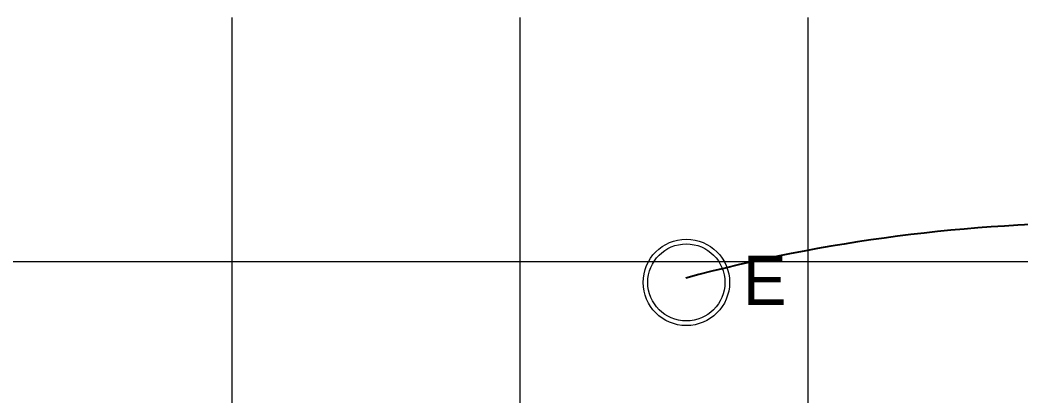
# Model space of a CAD drawing. Header units: centimetres. Extents: x 1724 to 19617, y -6503 to 8072.
# Drawn here: x 5188.7 to 5433.1, y 4187.2 to 4278.8 of the extents above; entities that cross this region are included whole.
import ezdxf

# ---------------------------------------------------------------- set-up
doc = ezdxf.new("R2010")
doc.units = ezdxf.units.CM
doc.layers.add('C ANNOTATIONS-prestations-1', color=7, linetype='Continuous', lineweight=5)
doc.layers.add('prlm-ELEC-CFO', color=1, linetype='Continuous')
doc.styles.add('prlm-elec-cfo', font='comic.ttf', dxfattribs={"height": 12})

# ---------------------------------------------------------------- blocks, each defined once
blk = doc.blocks.new('xi.lumE')
at = {"layer": 'prlm-ELEC-CFO', "color": 0, "linetype": 'ByBlock', "lineweight": 13}
for radius in [10.55, 9.42]:
    blk.add_circle((0, 0), radius, dxfattribs=at)

msp = doc.modelspace()

# ---------------------------------------------------------------- block references
at = {"layer": 'prlm-ELEC-CFO', "rotation": 180}
msp.add_blockref('xi.lumE', (5351.388, 4214.691), dxfattribs=at)

# ---------------------------------------------------------------- texts
at = {"layer": 'prlm-ELEC-CFO', "lineweight": 20, "insert": (5370.519, 4221.21), "char_height": 12, "attachment_point": 2, "line_spacing_factor": 0.8, "style": 'prlm-elec-cfo', "bg_fill": 3, "box_fill_scale": 0.95, "bg_fill_color": 256, "bg_fill_transparency": 0}
msp.add_mtext('E', dxfattribs=at)

# ---------------------------------------------------------------- next in the draw order: hatches: boundary and pattern name
at = {"layer": 'C ANNOTATIONS-prestations-1', "linetype": 'Continuous', "lineweight": 9, "true_color": 0x989898}
h = msp.add_hatch(dxfattribs=at)
h.set_pattern_fill('DALETTES TERRASSE 50X50', color=252, scale=1.406016, style=0, pattern_type=2)
h.set_pattern_definition([(0, (4678.046, 4149.45), (4e-15, -70.3008), []), (270, (4678.046, 4149.45), (70.3008, 0), [])])
h.paths.add_polyline_path([(5175.064, 2609.351), (5175.076, 3514.451), (5185.098, 3514.451), (5185.087, 4149.451), (7612.53, 4149.451), (7612.53, 4279.451), (5150.087, 4279.451), (5150.087, 4684.951), (5020.01, 4685.039), (5020.01, 4327.451), (4835.01, 4327.451), (4835.01, 4214.95), (4875.884, 4156.927), (4911.686, 4097.061), (4942.417, 4035.352), (4968.077, 3971.801), (4988.667, 3906.408), (5004.185, 3839.172), (5014.632, 3770.094), (5020.008, 3699.174), (5020.008, 3425.401), (4986.156, 3334.878), (4944.546, 3240.451), (4343.119, 3240.451), (4343.119, 3192.545), (4272.488, 3192.545), (4272.488, 3240.451), (3830.996, 3240.451), (3830.995, 2607.579), (4677.01, 2608.695), (4677.01, 2660.465), (4743.01, 2660.465), (4743.01, 2608.782)])

# ---------------------------------------------------------------- next in the draw order: linework, layer by layer
at = {"layer": 'prlm-ELEC-CFO'}
msp.add_arc((5453.549, 3833.904), 395.321, 74.50485, 104.99736, dxfattribs=at)

doc.saveas('drawing.dxf')
